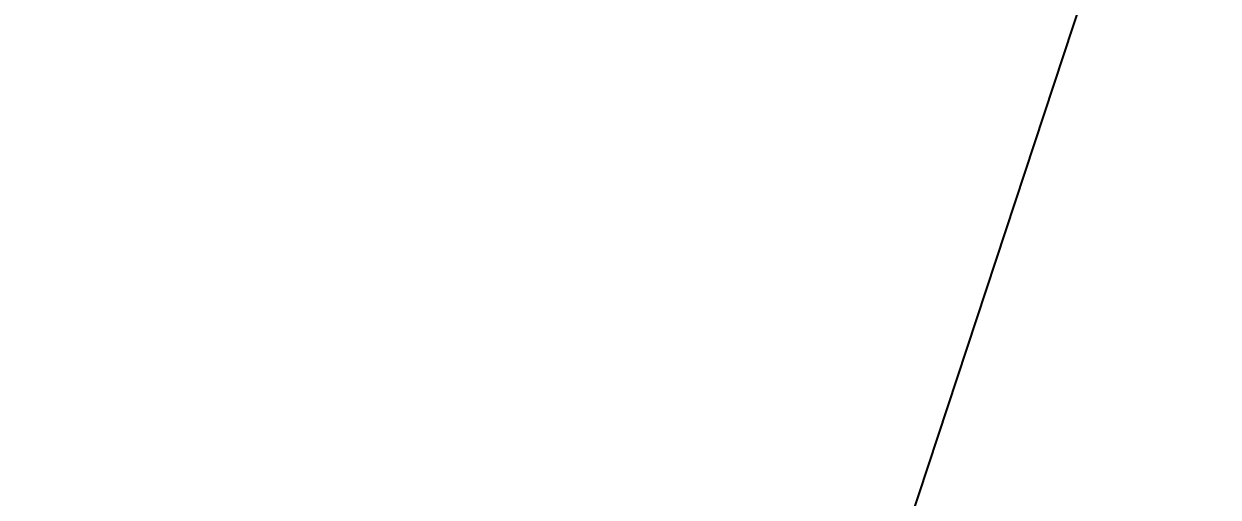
# Model space of a CAD drawing. Header units: metres. Extents: x 2682525 to 2683550, y 1250555 to 1251328.
# Drawn here: x 2683053.6 to 2683062.89, y 1250841.69 to 1250845.37 of the extents above; entities that cross this region are included whole.
import ezdxf

# ---------------------------------------------------------------- set-up
doc = ezdxf.new("R2010")
doc.units = ezdxf.units.M
doc.header["$PDMODE"] = 2
doc.header["$PDSIZE"] = -2
doc.linetypes.add('IMPORT-_24_ISO-02 Strichlinie _2_', pattern=[38.09999999999999, 30.47999999999999, -7.619999999999998])
for name, color, linetype, lineweight, true_color in [('2458 A U1_dwg-1', 9, 'Continuous', 18, 0x808080), ('_24_800 Beschriftung-1_100-Text-2', 1, 'Continuous', 18, 0xff0000), ('_24_Keine-1', 1, 'IMPORT-_24_ISO-02 Strichlinie _2_', 18, 0xff0000), ('_25_800 Beschriftung-1_100-Koten', 9, 'Continuous', 18, 0x808080), ('_25_Keine', 9, 'Continuous', 18, 0x808080), ('Bemassung', 9, 'Continuous', 18, 0x808080)]:
    doc.layers.add(name, color=color, linetype=linetype, lineweight=lineweight, true_color=true_color)
doc.layers.add('A-____-____-DIMS', color=7, linetype='Continuous', lineweight=9)
doc.layers.add('Bemassung-1', color=7, linetype='Continuous', lineweight=18)
doc.styles.add('Arial_31', font='arial.ttf', dxfattribs={"width": 0.9, "height": 200})
doc.styles.add('ISOCP_1', font='isocp___.ttf', dxfattribs={"height": 299.9999999999999})
doc.styles.add('ISOCP_2', font='isocp___.ttf', dxfattribs={"height": 125.8608217592593})
doc.styles.add('ISOCP_6', font='isocp___.ttf', dxfattribs={"height": 176.2051504629629})
doc.styles.add('ISOCP_7', font='isocp___.ttf', dxfattribs={"height": 151.0329861111111})
doc.dimstyles.new('2_0_mm_-_Arial', dxfattribs={"dimscale": 304.8, "dimtxt": 204.051879991394, "dimasz": 0.2460629921259842, "dimexe": 0.3280839895013123, "dimexo": 0.3280840109072179, "dimgap": 0.08202099737532807, "dimtad": 1, "dimdec": 1, "dimlfac": 0.001, "dimrnd": 0.09999999999999999, "dimzin": 0, "dimdsep": 46, "dimtxsty": 'Arial_31', "dimblk1": 'OBLIQUE', "dimblk2": 'OBLIQUE', "dimsah": 1, "dimcen": 0.09, "dimdle": 0.3280839895013123, "dimazin": 0, "dimtfac": 1, "dimtdec": 4, "dimtix": 1, "dimtmove": 0, "dimatfit": 3, "dimfxl": 1, "dimtvp": 1, "dimtfill": 1, "dimtolj": 1, "dimtzin": 0, "dimarcsym": 2})
doc.dimstyles.new('2_0_mm_-_Arial_1', dxfattribs={"dimscale": 304.8, "dimtxt": 204.051879991394, "dimasz": 0.2460629921259842, "dimexe": 0.3280839895013123, "dimexo": 0.3280840109072179, "dimgap": 0.08202099737532807, "dimtad": 1, "dimdec": 1, "dimlfac": 0.001, "dimrnd": 0.09999999999999999, "dimzin": 0, "dimdsep": 46, "dimtxsty": 'Arial_31', "dimblk1": 'OBLIQUE', "dimblk2": 'OBLIQUE', "dimsah": 1, "dimcen": 0.09, "dimdle": 0.3280839895013123, "dimazin": 0, "dimtfac": 1, "dimtdec": 4, "dimtix": 1, "dimtmove": 2, "dimatfit": 3, "dimfxl": 1, "dimtvp": 1, "dimtfill": 1, "dimtolj": 1, "dimtzin": 0, "dimarcsym": 2})

# ---------------------------------------------------------------- blocks, each defined once
blk = doc.blocks.new('2458 A U1_dwg_VW_SLASH-9045231-U01 Bodenplatte')
at = {"layer": 'Bemassung'}
for p, q in [((-121084.2550662742, -36317.62907923978), (-121084.2550662742, -36105.38786830231)), ((-121028.1284655176, -36273.75567999649), (-121140.3816670309, -36161.50247848312))]:
    blk.add_line(p, q, dxfattribs=at)
blk = doc.blocks.new('2458 A U1_dwg_VW_SLASH-9045234-U01 Bodenplatte')
at = {"layer": 'Bemassung'}
for p, q in [((-118824.2550665083, -39159.3730714009), (-118612.0138555708, -39159.3730714009)), ((-118780.381667265, -39215.4996721576), (-118668.1284657517, -39103.24647064422))]:
    blk.add_line(p, q, dxfattribs=at)
blk = doc.blocks.new('2458 A U1_dwg_VW_SLASH-9045265-U01 Bodenplatte')
at = {"layer": 'Bemassung'}
for p, q in [((-122084.2550662733, -36317.62907923978), (-122084.2550662733, -36105.38786830231)), ((-122028.1284655167, -36273.75567999649), (-122140.38166703, -36161.50247848312))]:
    blk.add_line(p, q, dxfattribs=at)
blk = doc.blocks.new('2458 A U1_dwg_VW_SLASH-9045268-U01 Bodenplatte')
at = {"layer": 'Bemassung'}
for p, q in [((-122084.2550662733, -36117.62907923982), (-122084.2550662733, -36329.8702901773)), ((-122140.38166703, -36161.50247848312), (-122028.1284655167, -36273.75567999649))]:
    blk.add_line(p, q, dxfattribs=at)
blk = doc.blocks.new('2458 A U1_dwg-9041719-U01 Bodenplatte')
at = {"layer": '_24_Keine-1'}
for p, q in [((-120477.4366236983, -39394.31898736835), (-119349.9021729959, -13677.4503925443)), ((-119349.9021729959, -13677.4503925443), (-120477.4366236983, -39394.31898736835))]:
    blk.add_line(p, q, dxfattribs=at)
at = {"layer": '_24_Keine-1', "flags": 128}
blk.add_lwpolyline([(-121390.3515458235, -39394.31898736835), (-119754.8918074191, -2183.465407313472)], close=True, dxfattribs=at)
blk.add_lwpolyline([(-120346.04804202, -37184.60759412197), (-79100.88624511052, -37184.60759412197), (-44387.89335349894, -37184.60759412197), (-34398.49231407593, -37203.06322460497), (-15063.83701333332, -36526.14934421361), (-8041.731119435301, -36152.02896011105)], dxfattribs=at)
blk.add_lwpolyline([(-120346.04804202, -37184.60759412197), (-79100.88624511052, -37184.60759412197), (-44387.89335349894, -37184.60759412197), (-34398.49231407593, -37203.06322460497), (-15063.83701333332, -36526.14934421361), (-8041.731119435301, -36152.02896011105)], dxfattribs=at)
at = {"layer": 'Bemassung'}
for p, q in [((-122084.2550662733, -36105.38786830231), (-122084.2550662733, -6000.551079309677)), ((-121084.2550662742, -36105.38786830231), (-121084.2550662742, -27360.86002322337)), ((-118724.2550665085, -36220.62907923983), (-118724.2550665085, -39394.31898736835)), ((-122084.2550662733, -39394.31898736831), (-122084.2550662733, -36329.8702901773)), ((-18416.35026483317, -39159.3730714009), (-118612.0138555708, -39159.3730714009))]:
    blk.add_line(p, q, dxfattribs=at)
at = {"layer": 'Bemassung', "flags": 128}
for points in [[(-118727.2550665084, -36217.62907923981), (-122184.2550662733, -36217.62907923981), (-118727.2550665084, -36217.62907923981), (-121184.2550662742, -36217.62907923981)], [(-118724.2550665085, -39394.31898736835), (-118724.2550665085, -36220.62907923983), (-118724.2550665085, -39259.37307140093)]]:
    blk.add_lwpolyline(points, dxfattribs=at)
for name in ['2458 A U1_dwg_VW_SLASH-9045265-U01 Bodenplatte', '2458 A U1_dwg_VW_SLASH-9045268-U01 Bodenplatte', '2458 A U1_dwg_VW_SLASH-9045231-U01 Bodenplatte', '2458 A U1_dwg_VW_SLASH-9045234-U01 Bodenplatte']:
    blk.add_blockref(name, (0, 0))
at = {"layer": '_24_800 Beschriftung-1_100-Text-2', "char_height": 299.9999999999999, "attachment_point": 1, "rotation": 267.46180600207833, "line_spacing_factor": 1.478621465017729, "style": 'ISOCP_1'}
for s, insert, width in [('Wegabstand max. 6.5m ab abgewandter Wegkante', (-120385.5270717313, -31755.18325253932), 11893.6507936508), ('Wegabstand 3.5m ab zugewandter Wegkante', (-121424.2579228922, -32770.3519379408), 10684.12698412698)]:
    blk.add_mtext(s, dxfattribs=dict(at, insert=insert, width=width))
at = {"layer": '_25_800 Beschriftung-1_100-Koten', "insert": (-118380.6253753517, -36321.54229104227), "char_height": 176.2051504629629, "width": 2249.88344988345, "attachment_point": 1, "line_spacing_factor": 1.478621465017729, "style": 'ISOCP_6'}
blk.add_mtext('-3.40m / 455.60', dxfattribs=at)
at = {"layer": '_25_Keine', "insert": (-117499.5875205695, -36901.1149056123), "char_height": 151.0329861111111, "width": 791.6883116883117, "attachment_point": 1, "rotation": 90.00000000085986, "line_spacing_factor": 1.478621465017729, "style": 'ISOCP_7'}
blk.add_mtext('458.32', dxfattribs=at)
at = {"layer": 'Bemassung-1', "char_height": 125.8608217592593, "attachment_point": 1, "rotation": 90, "line_spacing_factor": 1.478621465017729, "style": 'ISOCP_2'}
for s, insert, width in [('6', (-122121.0172933048, -38003.8965652161), 118.4236817761332), ('5.94', (-121974.4793365423, -38391.24680061794), 422.9417206290471)]:
    blk.add_mtext(s, dxfattribs=dict(at, insert=insert, width=width))
blk = doc.blocks.new('_Oblique')
at = {"color": 0, "linetype": 'ByBlock', "lineweight": -2}
blk.add_line((-0.5, -0.5), (0.5, 0.5), dxfattribs=at)
blk = doc.blocks.new('*D1807')
at = {"layer": 'A-____-____-DIMS', "color": 0, "lineweight": -2, "transparency": 16777216}
for p, q in [((2683068.897622096, 1250867.009540824), (2683135.861756529, 1250900.785341326)), ((2683053.688199543, 1250859.338114525), (2683068.897622096, 1250867.009540824)), ((2683053.688199543, 1250859.338114525), (2682986.72406511, 1250825.562314023)), ((2683113.74310552, 1250778.098576879), (2683113.932022766, 1250777.724028246)), ((2683098.698719751, 1250770.099947516), (2683098.722600213, 1250770.052601948))]:
    blk.add_line(p, q, dxfattribs=at)
at = {"layer": 'A-____-____-DIMS', "color": 0, "lineweight": -2, "transparency": 16777216, "xscale": 74.99999999999999, "yscale": 74.99999999999999, "zscale": 74.99999999999999}
for p, rotation in [((2683068.897622096, 1250867.009540824), 206.7657572042305), ((2683053.688199543, 1250859.338114525), 26.76575720423048)]:
    blk.add_blockref('_Oblique', p, dxfattribs=dict(at, rotation=rotation))
at = {"layer": 'A-____-____-DIMS', "color": 0, "transparency": 16777216, "insert": (2683004.047613651, 1250976.668747653), "char_height": 200, "width": 911.641014607705, "attachment_point": 5, "rotation": 26.76575720423047, "style": 'Arial_31', "bg_fill": 3, "box_fill_scale": 1.1, "bg_fill_color": 256, "bg_fill_true_color": 13158600, "bg_fill_transparency": 0}
blk.add_mtext('\\A1;0.0', dxfattribs=at)
at = {"layer": 'Defpoints', "color": 0, "transparency": 16777216}
for p in [(2683068.708701911, 1250867.384095282), (2683068.897622096, 1250867.009540824), (2683053.664316143, 1250859.385465919)]:
    blk.add_point(p, dxfattribs=at)
blk = doc.blocks.new('*D1808')
at = {"layer": 'A-____-____-DIMS', "color": 0, "lineweight": -2, "transparency": 16777216}
for p, q in [((2683101.306229421, 1250883.356000871), (2683168.270363854, 1250917.131801374)), ((2683068.897622741, 1250867.009539544), (2683001.933488308, 1250833.233739042)), ((2683146.196746825, 1250794.355752247), (2683146.340630091, 1250794.070488293)), ((2683113.74310552, 1250778.098576879), (2683113.932023411, 1250777.724026967))]:
    blk.add_line(p, q, dxfattribs=at)
at = {"layer": 'A-____-____-DIMS', "color": 0, "transparency": 16777216, "insert": (2682617.72699169, 1250788.948338999), "char_height": 200, "width": 911.641014607705, "attachment_point": 1, "rotation": 26.76575720423047, "line_spacing_factor": 0.9417779076525878, "style": 'Arial_31', "bg_fill": 3, "box_fill_scale": 1.1, "bg_fill_color": 256, "bg_fill_true_color": 13158600, "bg_fill_transparency": 0}
blk.add_mtext('\\A1;0.0', dxfattribs=at)
at = {"layer": 'A-____-____-DIMS', "color": 0, "lineweight": -2, "transparency": 16777216}
blk.add_line((2683068.897622741, 1250867.009539544), (2683101.306229421, 1250883.356000871), dxfattribs=at)
at = {"layer": 'Defpoints', "color": 0, "transparency": 16777216}
for p in [(2683101.162343216, 1250883.641270651), (2683101.306229421, 1250883.356000871), (2683068.708701911, 1250867.384095282)]:
    blk.add_point(p, dxfattribs=at)
at = {"layer": 'A-____-____-DIMS', "color": 0, "lineweight": -2, "transparency": 16777216, "xscale": 74.99999999999999, "yscale": 74.99999999999999, "zscale": 74.99999999999999}
for p, rotation in [((2683101.306229421, 1250883.356000871), 206.7657572042305), ((2683068.897622741, 1250867.009539544), 26.76575720423048)]:
    blk.add_blockref('_Oblique', p, dxfattribs=dict(at, rotation=rotation))
blk = doc.blocks.new('*D1809')
at = {"layer": 'A-____-____-DIMS', "color": 0, "lineweight": -2, "transparency": 16777216}
for p, q in [((2683132.910514814, 1250899.296771893), (2683199.874649247, 1250933.072572396)), ((2683101.30623005, 1250883.355999624), (2683132.910514814, 1250899.296771893)), ((2683101.30623005, 1250883.355999624), (2683034.342095617, 1250849.580199121)), ((2683177.801724807, 1250810.295150137), (2683177.944915484, 1250810.011259315)), ((2683146.196746825, 1250794.355752247), (2683146.34063072, 1250794.070487046))]:
    blk.add_line(p, q, dxfattribs=at)
at = {"layer": 'A-____-____-DIMS', "color": 0, "lineweight": -2, "transparency": 16777216, "xscale": 74.99999999999999, "yscale": 74.99999999999999, "zscale": 74.99999999999999}
for p, rotation in [((2683132.910514814, 1250899.296771893), 206.7657572042305), ((2683101.30623005, 1250883.355999624), 26.76575720423048)]:
    blk.add_blockref('_Oblique', p, dxfattribs=dict(at, rotation=rotation))
at = {"layer": 'A-____-____-DIMS', "color": 0, "transparency": 16777216, "insert": (2683059.863075263, 1251004.821305737), "char_height": 200, "width": 911.641014607705, "attachment_point": 5, "rotation": 26.76575720423047, "style": 'Arial_31', "bg_fill": 3, "box_fill_scale": 1.1, "bg_fill_color": 256, "bg_fill_true_color": 13158600, "bg_fill_transparency": 0}
blk.add_mtext('\\A1;0.0', dxfattribs=at)
at = {"layer": 'Defpoints', "color": 0, "transparency": 16777216}
for p in [(2683132.767321199, 1250899.58066854), (2683132.910514814, 1250899.296771893), (2683101.162343216, 1250883.641270651)]:
    blk.add_point(p, dxfattribs=at)

msp = doc.modelspace()

# ---------------------------------------------------------------- block references
at = {"layer": '2458 A U1_dwg-1', "xscale": 0.001, "yscale": 0.001, "zscale": 0.001, "rotation": 26.76575494316579}
msp.add_blockref('2458 A U1_dwg-9041719-U01 Bodenplatte', (2683147.144467305, 1250931.177239274), dxfattribs=at)

# ---------------------------------------------------------------- next in the draw order: dimensions: what is measured, and where the dimension line sits
at = {"layer": 'A-____-____-DIMS'}
dim = msp.add_linear_dim(base=(2683068.897622096, 1250867.009540824), p1=(2683053.664316142, 1250859.385465919), p2=(2683068.708701911, 1250867.384095282), angle=26.76575720423047, dimstyle='2_0_mm_-_Arial', override={"dimpost": '<>', "dimfxl": 17038.5332360565}, dxfattribs=at)
dim.commit()
dim.dimension.update_dxf_attribs({"geometry": '*D1807', "text_midpoint": (2683004.047613651, 1250976.668747653)})

# ---------------------------------------------------------------- next in the draw order: dimensions: what is measured, and where the dimension line sits
dim = msp.add_linear_dim(base=(2683101.306229421, 1250883.356000871), p1=(2683068.708701911, 1250867.384095282), p2=(2683101.162343216, 1250883.641270651), angle=26.76575720423047, dimstyle='2_0_mm_-_Arial_1', override={"dimpost": '<>', "dimfxl": 36297.85923366722}, dxfattribs=at)
dim.commit()
dim.dimension.update_dxf_attribs({"geometry": '*D1808', "text_midpoint": (2683084.754535631, 1250875.177022492), "dimtype": 160})

# ---------------------------------------------------------------- next in the draw order: dimensions: what is measured, and where the dimension line sits
dim = msp.add_linear_dim(base=(2683132.910514814, 1250899.296771893), p1=(2683101.162343216, 1250883.641270651), p2=(2683132.767321198, 1250899.58066854), angle=26.76575720423047, dimstyle='2_0_mm_-_Arial', override={"dimpost": '<>', "dimfxl": 35396.87893486193}, dxfattribs=at)
dim.commit()
dim.dimension.update_dxf_attribs({"geometry": '*D1809', "text_midpoint": (2683059.863075263, 1251004.821305737)})

doc.saveas('drawing.dxf')
